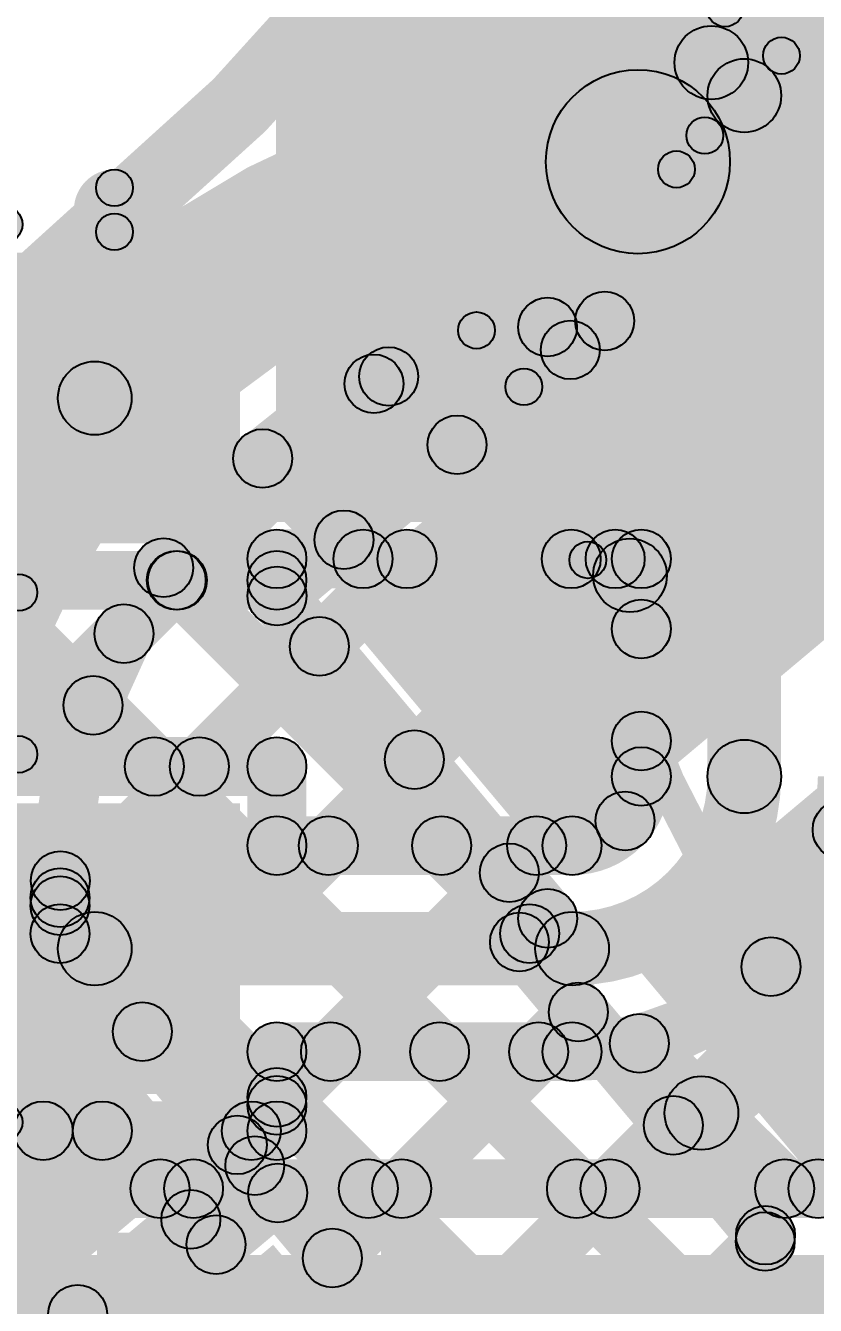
# Model space of a CAD drawing. Header units: millimetres. Extents: x -2.17 to 2.17, y -2.17 to 2.17.
# Drawn here: x 0.6614 to 0.7687, y -0.8525 to -0.6786 of the extents above; entities that cross this region are included whole.
import ezdxf

# ---------------------------------------------------------------- set-up
doc = ezdxf.new("R2010")
doc.units = ezdxf.units.MM
doc.header["$MEASUREMENT"] = 0
for name, color, linetype in [('BottomLayer', 5, 'Continuous'), ('BottomOverlay', 54, 'Continuous'), ('BottomPaste', 16, 'Continuous'), ('BottomSolder', 6, 'Continuous'), ('Mechanical2', 216, 'Continuous'), ('TopLayer', 1, 'Continuous'), ('TopOverlay', 2, 'Continuous'), ('TopPaste', 8, 'Continuous'), ('TopSolder', 216, 'Continuous')]:
    doc.layers.add(name, color=color, linetype=linetype)

# ---------------------------------------------------------------- blocks, each defined once
blk = doc.blocks.new('YS_SBZ9032C03R16_B_31')
at = {"layer": 'BottomLayer'}
blk.add_hatch(color=5, dxfattribs=at).paths.add_polyline_path([(0.1023622, 0.03543305), (0.2125984, 0.03543305), (0.2125984, -0.03543305), (0.1023622, -0.03543305)])
at = {"layer": 'BottomOverlay'}
h = blk.add_hatch(color=54, dxfattribs=at)
edge = h.paths.add_edge_path()
edge.add_arc((0.174266, 0.0445797), 0.0025, 0, 360)
at = {"layer": 'BottomPaste'}
blk.add_hatch(color=16, dxfattribs=at).paths.add_polyline_path([(0.1023622, 0.03543305), (0.2125984, 0.03543305), (0.2125984, -0.03543305), (0.1023622, -0.03543305)])
at = {"layer": 'BottomSolder'}
blk.add_hatch(color=6, dxfattribs=at).paths.add_polyline_path([(0.0983622, 0.03943305), (0.2165984, 0.03943305), (0.2165984, -0.03943305), (0.0983622, -0.03943305)])
at = {"layer": 'BottomOverlay', "const_width": 0.005}
blk.add_lwpolyline([(0.1026374, 0.1477212, -0.1801937058479675), (0.174266, 0.0445797)], format="xyb", dxfattribs=at)
at = {"layer": 'BottomOverlay'}
blk.add_circle((0.174266, 0.0445797), 0.0025, dxfattribs=at)
blk = doc.blocks.new('WS2812B_M____226')
at = {"layer": 'TopLayer'}
for points in [[(-0.09409445, 0.05078745), (-0.03503935, 0.05078745), (-0.03503935, 0.01141735), (-0.09409445, 0.01141735)], [(0.03503945, 0.05078745), (0.09409455, 0.05078745), (0.09409455, 0.01141735), (0.03503945, 0.01141735)], [(-0.09409435, -0.01141725), (-0.03503925, -0.01141725), (-0.03503925, -0.05078735), (-0.09409435, -0.05078735)], [(0.03503945, -0.01141725), (0.09409455, -0.01141725), (0.09409455, -0.05078735), (0.03503945, -0.05078735)]]:
    blk.add_hatch(color=1, dxfattribs=at).paths.add_polyline_path(points)
at = {"layer": 'TopOverlay'}
for points in [[(-0.07, 0.0675), (-0.07, 0.0725), (0.07, 0.0725), (0.07, 0.0675)], [(0.0675, 0.07), (0.0725, 0.07), (0.0725, 0.06), (0.0675, 0.06)]]:
    blk.add_hatch(color=2, dxfattribs=at).paths.add_polyline_path(points)
h = blk.add_hatch(color=2, dxfattribs=at)
edge = h.paths.add_edge_path()
edge.add_arc((0.07, 0.07), 0.0025, 0, 360)
h = blk.add_hatch(color=2, dxfattribs=at)
edge = h.paths.add_edge_path()
edge.add_arc((0.07, 0.07), 0.0025, 0, 360)
h = blk.add_hatch(color=2, dxfattribs=at)
edge = h.paths.add_edge_path()
edge.add_arc((0.07, 0.06), 0.0025, 0, 360)
at = {"layer": 'TopPaste'}
for points in [[(-0.09409445, 0.05078745), (-0.03503935, 0.05078745), (-0.03503935, 0.01141735), (-0.09409445, 0.01141735)], [(0.03503945, 0.05078745), (0.09409455, 0.05078745), (0.09409455, 0.01141735), (0.03503945, 0.01141735)], [(-0.09409435, -0.01141725), (-0.03503925, -0.01141725), (-0.03503925, -0.05078735), (-0.09409435, -0.05078735)], [(0.03503945, -0.01141725), (0.09409455, -0.01141725), (0.09409455, -0.05078735), (0.03503945, -0.05078735)]]:
    blk.add_hatch(color=8, dxfattribs=at).paths.add_polyline_path(points)
at = {"layer": 'TopSolder'}
for points in [[(-0.09809445, 0.05478745), (-0.03103935, 0.05478745), (-0.03103935, 0.00741735), (-0.09809445, 0.00741735)], [(0.03103945, 0.05478745), (0.09809455, 0.05478745), (0.09809455, 0.00741735), (0.03103945, 0.00741735)], [(-0.09809435, -0.00741725), (-0.03103925, -0.00741725), (-0.03103925, -0.05478735), (-0.09809435, -0.05478735)], [(0.03103945, -0.00741725), (0.09809455, -0.00741725), (0.09809455, -0.05478735), (0.03103945, -0.05478735)]]:
    blk.add_hatch(color=216, dxfattribs=at).paths.add_polyline_path(points)
at = {"layer": 'TopOverlay'}
for centre in [(0.07, 0.07), (0.07, 0.07), (0.07, 0.06)]:
    blk.add_circle(centre, 0.0025, dxfattribs=at)
blk = doc.blocks.new('WS2812B_M____227')
at = {"layer": 'TopLayer'}
blk.add_hatch(color=1, dxfattribs=at).paths.add_polyline_path([(-0.09409445, 0.05078745), (-0.03503935, 0.05078745), (-0.03503935, 0.01141735), (-0.09409445, 0.01141735)])
at = {"layer": 'TopOverlay'}
h = blk.add_hatch(color=2, dxfattribs=at)
edge = h.paths.add_edge_path()
edge.add_arc((-0.07, 0.07), 0.0025, 0, 360)
h = blk.add_hatch(color=2, dxfattribs=at)
edge = h.paths.add_edge_path()
edge.add_arc((-0.07, 0.07), 0.0025, 0, 360)
blk.add_hatch(color=2, dxfattribs=at).paths.add_polyline_path([(-0.0725, 0.07), (-0.0675, 0.07), (-0.0675, 0.06), (-0.0725, 0.06)])
h = blk.add_hatch(color=2, dxfattribs=at)
edge = h.paths.add_edge_path()
edge.add_arc((-0.091, 0.061), 0.0025, 0, 360)
h = blk.add_hatch(color=2, dxfattribs=at)
edge = h.paths.add_edge_path()
edge.add_arc((-0.085, 0.061), 0.0025, 0, 360)
h = blk.add_hatch(color=2, dxfattribs=at)
edge = h.paths.add_edge_path()
edge.add_arc((-0.07, 0.06), 0.0025, 0, 360)
at = {"layer": 'TopPaste'}
blk.add_hatch(color=8, dxfattribs=at).paths.add_polyline_path([(-0.09409445, 0.05078745), (-0.03503935, 0.05078745), (-0.03503935, 0.01141735), (-0.09409445, 0.01141735)])
at = {"layer": 'TopSolder'}
blk.add_hatch(color=216, dxfattribs=at).paths.add_polyline_path([(-0.09809445, 0.05478745), (-0.03103935, 0.05478745), (-0.03103935, 0.00741735), (-0.09809445, 0.00741735)])
at = {"layer": 'TopOverlay', "const_width": 0.005}
blk.add_lwpolyline([(-0.085, 0.061, 1), (-0.091, 0.061, 1)], format="xyb", close=True, dxfattribs=at)
at = {"layer": 'TopOverlay'}
for centre in [(-0.07, 0.07), (-0.07, 0.07), (-0.091, 0.061), (-0.085, 0.061), (-0.07, 0.06)]:
    blk.add_circle(centre, 0.0025, dxfattribs=at)
blk = doc.blocks.new('SOT23_3_B_287')
at = {"layer": 'BottomLayer'}
for points in [[(-0.02165995, 0.02657475), (-0.05315605, 0.02657475), (-0.05315605, 0.05807085), (-0.02165995, 0.05807085)], [(0.05314315, 0.02657475), (0.02164705, 0.02657475), (0.02164705, 0.05807085), (0.05314315, 0.05807085)], [(0.01574165, -0.05807095), (-0.01575445, -0.05807095), (-0.01575445, -0.02657485), (0.01574165, -0.02657485)]]:
    blk.add_hatch(color=5, dxfattribs=at).paths.add_polyline_path(points)
at = {"layer": 'BottomOverlay'}
h = blk.add_hatch(color=54, dxfattribs=at)
edge = h.paths.add_edge_path()
edge.add_arc((-0.066, 0.045), 0.0025, 0, 360)
h = blk.add_hatch(color=54, dxfattribs=at)
edge = h.paths.add_edge_path()
edge.add_arc((-0.06, 0.045), 0.0025, 0, 360)
h = blk.add_hatch(color=54, dxfattribs=at)
edge = h.paths.add_edge_path()
edge.add_arc((-0.0110064, 0.032), 0.0025, 0, 360)
for points in [[(0.0109936, 0.0345), (0.0109936, 0.0295), (-0.0110064, 0.0295), (-0.0110064, 0.0345)], [(-0.0585064, -0.029), (-0.0635064, -0.029), (-0.0635064, 0.03), (-0.0585064, 0.03)], [(0.0634936, -0.029), (0.0584936, -0.029), (0.0584936, 0.03), (0.0634936, 0.03)], [(-0.0260064, -0.0265), (-0.0260064, -0.0315), (-0.0610064, -0.0315), (-0.0610064, -0.0265)], [(0.0609936, -0.0265), (0.0609936, -0.0315), (0.0259936, -0.0315), (0.0259936, -0.0265)]]:
    blk.add_hatch(color=54, dxfattribs=at).paths.add_polyline_path(points)
h = blk.add_hatch(color=54, dxfattribs=at)
edge = h.paths.add_edge_path()
edge.add_arc((0.0109936, 0.032), 0.0025, 0, 360)
h = blk.add_hatch(color=54, dxfattribs=at)
edge = h.paths.add_edge_path()
edge.add_arc((-0.0610064, 0.03), 0.0025, 0, 360)
h = blk.add_hatch(color=54, dxfattribs=at)
edge = h.paths.add_edge_path()
edge.add_arc((0.0609936, 0.03), 0.0025, 0, 360)
h = blk.add_hatch(color=54, dxfattribs=at)
edge = h.paths.add_edge_path()
edge.add_arc((-0.0610064, -0.029), 0.0025, 0, 360)
h = blk.add_hatch(color=54, dxfattribs=at)
edge = h.paths.add_edge_path()
edge.add_arc((-0.0610064, -0.029), 0.0025, 0, 360)
h = blk.add_hatch(color=54, dxfattribs=at)
edge = h.paths.add_edge_path()
edge.add_arc((-0.0260064, -0.029), 0.0025, 0, 360)
h = blk.add_hatch(color=54, dxfattribs=at)
edge = h.paths.add_edge_path()
edge.add_arc((0.0259936, -0.029), 0.0025, 0, 360)
h = blk.add_hatch(color=54, dxfattribs=at)
edge = h.paths.add_edge_path()
edge.add_arc((0.0609936, -0.029), 0.0025, 0, 360)
h = blk.add_hatch(color=54, dxfattribs=at)
edge = h.paths.add_edge_path()
edge.add_arc((0.0609936, -0.029), 0.0025, 0, 360)
at = {"layer": 'BottomPaste'}
for points in [[(-0.02165995, 0.02657475), (-0.05315605, 0.02657475), (-0.05315605, 0.05807085), (-0.02165995, 0.05807085)], [(0.05314315, 0.02657475), (0.02164705, 0.02657475), (0.02164705, 0.05807085), (0.05314315, 0.05807085)], [(0.01574165, -0.05807095), (-0.01575445, -0.05807095), (-0.01575445, -0.02657485), (0.01574165, -0.02657485)]]:
    blk.add_hatch(color=16, dxfattribs=at).paths.add_polyline_path(points)
at = {"layer": 'BottomSolder'}
for points in [[(-0.01765995, 0.02257475), (-0.05715605, 0.02257475), (-0.05715605, 0.06207085), (-0.01765995, 0.06207085)], [(0.05714315, 0.02257475), (0.01764705, 0.02257475), (0.01764705, 0.06207085), (0.05714315, 0.06207085)], [(0.01974165, -0.06207095), (-0.01975445, -0.06207095), (-0.01975445, -0.02257485), (0.01974165, -0.02257485)]]:
    blk.add_hatch(color=6, dxfattribs=at).paths.add_polyline_path(points)
at = {"layer": 'BottomOverlay', "const_width": 0.005}
blk.add_lwpolyline([(-0.06, 0.045, 1), (-0.066, 0.045, 1)], format="xyb", close=True, dxfattribs=at)
at = {"layer": 'BottomOverlay'}
for centre in [(-0.066, 0.045), (-0.06, 0.045), (-0.0110064, 0.032), (0.0109936, 0.032), (-0.0610064, 0.03), (0.0609936, 0.03), (-0.0610064, -0.029), (-0.0610064, -0.029), (-0.0260064, -0.029), (0.0259936, -0.029), (0.0609936, -0.029), (0.0609936, -0.029)]:
    blk.add_circle(centre, 0.0025, dxfattribs=at)

msp = doc.modelspace()

# ---------------------------------------------------------------- hatches: boundary and pattern name
at = {"layer": 'BottomLayer'}
for points in [[(0.7435717271247462, -0.8394389271247461), (0.7379148728752538, -0.8337820728752539), (1.290014072875254, -0.2816828728752538), (1.295670927124746, -0.2873397271247462)], [(0.7718560271247461, -0.8394389271247461), (0.7661991728752539, -0.8337820728752539), (1.290014072875254, -0.3099671728752538), (1.295670927124746, -0.3156240271247462)], [(0.7595197, -0.6836105), (0.7495197, -0.6836105), (0.7495197, -0.6178739), (0.7595197, -0.6178739)], [(0.764, -0.7806105), (0.754, -0.7806105), (0.754, -0.6880908), (0.764, -0.6880908)], [(0.634408, -0.7342025), (0.634408, -0.7242025), (0.670752, -0.7242025), (0.670752, -0.7342025)], [(0.6955001, -0.7550436), (0.6955001, -0.7470436), (0.745, -0.7470436), (0.745, -0.7550436)], [(0.6877875271247461, -0.7820859271247461), (0.6821306728752539, -0.7764290728752539), (0.7103445728752539, -0.7482151728752539), (0.7160014271247461, -0.7538720271247461)], [(0.7053237271247461, -0.7928340271247462), (0.6996668728752539, -0.7871771728752539), (0.7386288728752538, -0.7482151728752539), (0.7442857271247462, -0.7538720271247461)], [(0.7043720728752538, -0.7538720271247461), (0.7100289271247462, -0.7482151728752539), (0.7456324271247461, -0.7838186728752539), (0.7399755728752538, -0.7894755271247461)], [(0.7326563728752539, -0.7538720271247461), (0.7383132271247461, -0.7482151728752539), (0.7478284271247462, -0.7577303728752539), (0.7421715728752538, -0.7633872271247462)], [(0.6460039, -0.7579506), (0.6460039, -0.7499506), (0.6955001, -0.7499506), (0.6955001, -0.7579506)], [(0.6507104728752539, -0.7567790271247461), (0.6563673271247461, -0.7511221728752538), (0.6816742271247461, -0.7764290728752539), (0.6760173728752539, -0.7820859271247461)], [(0.6595032271247462, -0.7820859271247461), (0.6538463728752538, -0.7764290728752539), (0.6791532728752538, -0.7511221728752538), (0.6848101271247461, -0.7567790271247461)], [(0.6789947728752539, -0.7567790271247461), (0.6846516271247461, -0.7511221728752538), (0.7207066271247461, -0.7871771728752539), (0.7150497728752538, -0.7928340271247462)], [(0.749, -0.7806105), (0.741, -0.7806105), (0.741, -0.7510436), (0.749, -0.7510436)], [(0.7336080271247462, -0.7928340271247462), (0.7279511728752539, -0.7871771728752539), (0.7421715728752538, -0.7729567728752539), (0.7478284271247462, -0.7786136271247461)], [(0.6460039, -0.7832575), (0.6460039, -0.7752575), (0.6955001, -0.7752575), (0.6955001, -0.7832575)], [(0.6995001, -0.7900056), (0.6915001, -0.7900056), (0.6915001, -0.7792575), (0.6995001, -0.7792575)], [(0.6955001, -0.7940056), (0.6955001, -0.7860056), (0.7356049, -0.7860056), (0.7356049, -0.7940056)], [(0.670752, -0.8090056), (0.670752, -0.7990056), (0.7356049, -0.7990056), (0.7356049, -0.8090056)], [(0.7597936728752539, -0.8092936271247462), (0.7654505271247461, -0.8036367728752538), (0.7955958271247462, -0.8337820728752539), (0.7899389728752538, -0.8394389271247461)], [(0.6983285271247461, -0.8281135271247462), (0.6926716728752539, -0.8224566728752538), (0.6999511728752539, -0.8151771728752538), (0.7056080271247461, -0.8208340271247462)], [(0.6955001, -0.8220056), (0.6955001, -0.8140056), (0.7356049, -0.8140056), (0.7356049, -0.8220056)], [(0.7152874271247461, -0.8394389271247461), (0.7096305728752539, -0.8337820728752539), (0.7282354728752538, -0.8151771728752538), (0.7338923271247462, -0.8208340271247462)], [(0.7147654728752538, -0.8208340271247462), (0.7204223271247462, -0.8151771728752538), (0.7390272271247461, -0.8337820728752539), (0.7333703728752539, -0.8394389271247461)], [(0.7419157728752539, -0.8197000271247461), (0.7475726271247461, -0.8140431728752539), (0.7673115271247462, -0.8337820728752539), (0.7616546728752539, -0.8394389271247461)], [(0.6995001, -0.8287537), (0.6915001, -0.8287537), (0.6915001, -0.8180056), (0.6995001, -0.8180056)], [(0.6948599271247461, -0.8315821271247461), (0.6892030728752538, -0.8259252728752539), (0.6926716728752539, -0.8224566728752538), (0.6983285271247461, -0.8281135271247462)], [(0.6926716728752539, -0.8270245271247462), (0.6983285271247461, -0.8213676728752538), (0.7107429271247462, -0.8337820728752539), (0.7050860728752538, -0.8394389271247461)], [(0.6460039, -0.8327537), (0.6460039, -0.8247537), (0.6955001, -0.8247537), (0.6955001, -0.8327537)], [(0.6587188271247462, -0.8394389271247461), (0.6530619728752538, -0.8337820728752539), (0.6609187728752538, -0.8259252728752539), (0.6665756271247462, -0.8315821271247461)], [(0.6689449728752539, -0.8315821271247461), (0.6746018271247461, -0.8259252728752539), (0.6824586271247461, -0.8337820728752539), (0.6768017728752539, -0.8394389271247461)], [(0.6870031271247461, -0.8394389271247461), (0.6813462728752538, -0.8337820728752539), (0.6892030728752538, -0.8259252728752539), (0.6948599271247461, -0.8315821271247461)], [(0.626, -0.8406105), (0.626, -0.8326105), (1.05, -0.8326105), (1.05, -0.8406105)], [(0.5986851, -0.8556105), (0.5986851, -0.8456105), (1.05, -0.8456105), (1.05, -0.8556105)]]:
    msp.add_hatch(color=5, dxfattribs=at).paths.add_polyline_path(points)
h = msp.add_hatch(color=5, dxfattribs=at)
edge = h.paths.add_edge_path()
edge.add_arc((0.7545197, -0.6836105), 0.005, 0, 360)
h = msp.add_hatch(color=5, dxfattribs=at)
edge = h.paths.add_edge_path()
edge.add_arc((0.7545197, -0.6836105), 0.005, 0, 360)
h = msp.add_hatch(color=5, dxfattribs=at)
edge = h.paths.add_edge_path()
edge.add_arc((0.759, -0.6880908), 0.005, 0, 360)
h = msp.add_hatch(color=5, dxfattribs=at)
edge = h.paths.add_edge_path()
edge.add_arc((0.759, -0.6880908), 0.005, 0, 360)
h = msp.add_hatch(color=5, dxfattribs=at)
edge = h.paths.add_edge_path()
edge.add_arc((0.670752, -0.7292025), 0.005, 0, 360)
h = msp.add_hatch(color=5, dxfattribs=at)
edge = h.paths.add_edge_path()
edge.add_arc((0.6955001, -0.7510436), 0.004, 0, 360)
h = msp.add_hatch(color=5, dxfattribs=at)
edge = h.paths.add_edge_path()
edge.add_arc((0.7072005, -0.7510436), 0.004, 0, 360)
h = msp.add_hatch(color=5, dxfattribs=at)
edge = h.paths.add_edge_path()
edge.add_arc((0.713173, -0.7510436), 0.004, 0, 360)
h = msp.add_hatch(color=5, dxfattribs=at)
edge = h.paths.add_edge_path()
edge.add_arc((0.7354848, -0.7510436), 0.004, 0, 360)
h = msp.add_hatch(color=5, dxfattribs=at)
edge = h.paths.add_edge_path()
edge.add_arc((0.7414573, -0.7510436), 0.004, 0, 360)
h = msp.add_hatch(color=5, dxfattribs=at)
edge = h.paths.add_edge_path()
edge.add_arc((0.745, -0.7510436), 0.004, 0, 360)
h = msp.add_hatch(color=5, dxfattribs=at)
edge = h.paths.add_edge_path()
edge.add_arc((0.745, -0.7510436), 0.004, 0, 360)
h = msp.add_hatch(color=5, dxfattribs=at)
edge = h.paths.add_edge_path()
edge.add_arc((0.6818232, -0.7539506), 0.004, 0, 360)
h = msp.add_hatch(color=5, dxfattribs=at)
edge = h.paths.add_edge_path()
edge.add_arc((0.6819817, -0.7539506), 0.004, 0, 360)
h = msp.add_hatch(color=5, dxfattribs=at)
edge = h.paths.add_edge_path()
edge.add_arc((0.6955001, -0.7539506), 0.004, 0, 360)
h = msp.add_hatch(color=5, dxfattribs=at)
edge = h.paths.add_edge_path()
edge.add_arc((0.745, -0.7605588), 0.004, 0, 360)
h = msp.add_hatch(color=5, dxfattribs=at)
edge = h.paths.add_edge_path()
edge.add_arc((0.745, -0.7757852), 0.004, 0, 360)
h = msp.add_hatch(color=5, dxfattribs=at)
edge = h.paths.add_edge_path()
edge.add_arc((0.6788458, -0.7792575), 0.004, 0, 360)
h = msp.add_hatch(color=5, dxfattribs=at)
edge = h.paths.add_edge_path()
edge.add_arc((0.6849591, -0.7792575), 0.004, 0, 360)
h = msp.add_hatch(color=5, dxfattribs=at)
edge = h.paths.add_edge_path()
edge.add_arc((0.6955001, -0.7792575), 0.004, 0, 360)
h = msp.add_hatch(color=5, dxfattribs=at)
edge = h.paths.add_edge_path()
edge.add_arc((0.6955001, -0.7792575), 0.004, 0, 360)
h = msp.add_hatch(color=5, dxfattribs=at)
edge = h.paths.add_edge_path()
edge.add_arc((0.745, -0.7806105), 0.004, 0, 360)
h = msp.add_hatch(color=5, dxfattribs=at)
edge = h.paths.add_edge_path()
edge.add_arc((0.745, -0.7806105), 0.004, 0, 360)
h = msp.add_hatch(color=5, dxfattribs=at)
edge = h.paths.add_edge_path()
edge.add_arc((0.759, -0.7806105), 0.005, 0, 360)
h = msp.add_hatch(color=5, dxfattribs=at)
edge = h.paths.add_edge_path()
edge.add_arc((0.759, -0.7806105), 0.005, 0, 360)
h = msp.add_hatch(color=5, dxfattribs=at)
edge = h.paths.add_edge_path()
edge.add_arc((0.742804, -0.7866471), 0.004, 0, 360)
h = msp.add_hatch(color=5, dxfattribs=at)
edge = h.paths.add_edge_path()
edge.add_arc((0.7722923, -0.7878511), 0.004, 0, 360)
h = msp.add_hatch(color=5, dxfattribs=at)
edge = h.paths.add_edge_path()
edge.add_arc((0.6955001, -0.7900056), 0.004, 0, 360)
h = msp.add_hatch(color=5, dxfattribs=at)
edge = h.paths.add_edge_path()
edge.add_arc((0.6955001, -0.7900056), 0.004, 0, 360)
h = msp.add_hatch(color=5, dxfattribs=at)
edge = h.paths.add_edge_path()
edge.add_arc((0.7024953, -0.7900056), 0.004, 0, 360)
h = msp.add_hatch(color=5, dxfattribs=at)
edge = h.paths.add_edge_path()
edge.add_arc((0.7178782, -0.7900056), 0.004, 0, 360)
h = msp.add_hatch(color=5, dxfattribs=at)
edge = h.paths.add_edge_path()
edge.add_arc((0.7307796, -0.7900056), 0.004, 0, 360)
h = msp.add_hatch(color=5, dxfattribs=at)
edge = h.paths.add_edge_path()
edge.add_arc((0.7356049, -0.7900056), 0.004, 0, 360)
h = msp.add_hatch(color=5, dxfattribs=at)
edge = h.paths.add_edge_path()
edge.add_arc((0.7356049, -0.7900056), 0.004, 0, 360)
h = msp.add_hatch(color=5, dxfattribs=at)
edge = h.paths.add_edge_path()
edge.add_arc((0.670752, -0.8040056), 0.005, 0, 360)
h = msp.add_hatch(color=5, dxfattribs=at)
edge = h.paths.add_edge_path()
edge.add_arc((0.7356049, -0.8040056), 0.005, 0, 360)
h = msp.add_hatch(color=5, dxfattribs=at)
edge = h.paths.add_edge_path()
edge.add_arc((0.7356049, -0.8040056), 0.005, 0, 360)
h = msp.add_hatch(color=5, dxfattribs=at)
edge = h.paths.add_edge_path()
edge.add_arc((0.7626221, -0.8064652), 0.004, 0, 360)
h = msp.add_hatch(color=5, dxfattribs=at)
edge = h.paths.add_edge_path()
edge.add_arc((0.7447442, -0.8168716), 0.004, 0, 360)
h = msp.add_hatch(color=5, dxfattribs=at)
edge = h.paths.add_edge_path()
edge.add_arc((0.6955001, -0.8180056), 0.004, 0, 360)
h = msp.add_hatch(color=5, dxfattribs=at)
edge = h.paths.add_edge_path()
edge.add_arc((0.6955001, -0.8180056), 0.004, 0, 360)
h = msp.add_hatch(color=5, dxfattribs=at)
edge = h.paths.add_edge_path()
edge.add_arc((0.7027796, -0.8180056), 0.004, 0, 360)
h = msp.add_hatch(color=5, dxfattribs=at)
edge = h.paths.add_edge_path()
edge.add_arc((0.7175939, -0.8180056), 0.004, 0, 360)
h = msp.add_hatch(color=5, dxfattribs=at)
edge = h.paths.add_edge_path()
edge.add_arc((0.7310639, -0.8180056), 0.004, 0, 360)
h = msp.add_hatch(color=5, dxfattribs=at)
edge = h.paths.add_edge_path()
edge.add_arc((0.7356049, -0.8180056), 0.004, 0, 360)
h = msp.add_hatch(color=5, dxfattribs=at)
edge = h.paths.add_edge_path()
edge.add_arc((0.7356049, -0.8180056), 0.004, 0, 360)
h = msp.add_hatch(color=5, dxfattribs=at)
edge = h.paths.add_edge_path()
edge.add_arc((0.6955001, -0.8241961), 0.004, 0, 360)
h = msp.add_hatch(color=5, dxfattribs=at)
edge = h.paths.add_edge_path()
edge.add_arc((0.6955001, -0.8252851), 0.004, 0, 360)
h = msp.add_hatch(color=5, dxfattribs=at)
edge = h.paths.add_edge_path()
edge.add_arc((0.6955001, -0.8252851), 0.004, 0, 360)
h = msp.add_hatch(color=5, dxfattribs=at)
edge = h.paths.add_edge_path()
edge.add_arc((0.6637472, -0.8287537), 0.004, 0, 360)
h = msp.add_hatch(color=5, dxfattribs=at)
edge = h.paths.add_edge_path()
edge.add_arc((0.6717734, -0.8287537), 0.004, 0, 360)
h = msp.add_hatch(color=5, dxfattribs=at)
edge = h.paths.add_edge_path()
edge.add_arc((0.6920315, -0.8287537), 0.004, 0, 360)
h = msp.add_hatch(color=5, dxfattribs=at)
edge = h.paths.add_edge_path()
edge.add_arc((0.6920315, -0.8287537), 0.004, 0, 360)
h = msp.add_hatch(color=5, dxfattribs=at)
edge = h.paths.add_edge_path()
edge.add_arc((0.6955001, -0.8287537), 0.004, 0, 360)
h = msp.add_hatch(color=5, dxfattribs=at)
edge = h.paths.add_edge_path()
edge.add_arc((0.6955001, -0.8287537), 0.004, 0, 360)
h = msp.add_hatch(color=5, dxfattribs=at)
edge = h.paths.add_edge_path()
edge.add_arc((0.6796302, -0.8366105), 0.004, 0, 360)
h = msp.add_hatch(color=5, dxfattribs=at)
edge = h.paths.add_edge_path()
edge.add_arc((0.6841747, -0.8366105), 0.004, 0, 360)
h = msp.add_hatch(color=5, dxfattribs=at)
edge = h.paths.add_edge_path()
edge.add_arc((0.7079145, -0.8366105), 0.004, 0, 360)
h = msp.add_hatch(color=5, dxfattribs=at)
edge = h.paths.add_edge_path()
edge.add_arc((0.712459, -0.8366105), 0.004, 0, 360)
h = msp.add_hatch(color=5, dxfattribs=at)
edge = h.paths.add_edge_path()
edge.add_arc((0.7361988, -0.8366105), 0.004, 0, 360)
h = msp.add_hatch(color=5, dxfattribs=at)
edge = h.paths.add_edge_path()
edge.add_arc((0.7407433, -0.8366105), 0.004, 0, 360)
h = msp.add_hatch(color=5, dxfattribs=at)
edge = h.paths.add_edge_path()
edge.add_arc((0.7644831, -0.8366105), 0.004, 0, 360)
h = msp.add_hatch(color=5, dxfattribs=at)
edge = h.paths.add_edge_path()
edge.add_arc((0.7690276, -0.8366105), 0.004, 0, 360)
at = {"layer": 'TopLayer'}
h = msp.add_hatch(color=1, dxfattribs=at)
edge = h.paths.add_edge_path()
edge.add_arc((0.7445466, -0.6970794), 0.0125, 0, 360)
h = msp.add_hatch(color=1, dxfattribs=at)
edge = h.paths.add_edge_path()
edge.add_arc((0.7445466, -0.6970794), 0.0125, 0, 360)
for points in [[(0.7445466, -0.7095794), (0.7445466, -0.6845794), (0.7896714, -0.6845794), (0.7896714, -0.7095794)], [(0.6980878517520748, -0.7591369766704619), (0.6929455482479252, -0.7530086233295381), (0.7374745482479252, -0.7156443233295381), (0.7426168517520748, -0.7217726766704619)], [(0.7294387728752538, -0.7223741271247461), (0.7350956271247462, -0.7167172728752539), (0.7381894271247461, -0.7198110728752538), (0.7325325728752539, -0.7254679271247462)], [(0.7078635728752538, -0.7290832271247462), (0.7135204271247462, -0.7234263728752539), (0.7228099271247461, -0.7327158728752539), (0.7171530728752539, -0.7383727271247461)], [(0.6775477271247461, -0.7640414271247461), (0.6718908728752538, -0.7583845728752538), (0.7058517728752538, -0.7244236728752539), (0.7115086271247462, -0.7300805271247461)], [(0.7443203847742643, -0.7582087812224273), (0.7426176152257357, -0.7483548187775727), (0.8364715152257357, -0.7321368187775728), (0.8381742847742644, -0.7419907812224272)], [(0.6907255728752538, -0.7402253271247461), (0.6963824271247462, -0.7345684728752538), (0.7074328271247461, -0.7456188728752539), (0.7017759728752538, -0.7512757271247461)], [(0.6772845728752539, -0.7550686271247461), (0.6829414271247461, -0.7494117728752538), (0.7326577271247462, -0.7991280728752539), (0.7270008728752538, -0.8047849271247461)], [(0.6924525244081203, -0.7586439530374773), (0.6985808755918796, -0.7535016469625226), (0.7353513755918796, -0.7973229469625226), (0.7292230244081204, -0.8024652530374774)], [(0.6688750271247461, -0.8009984271247461), (0.6632181728752539, -0.7953415728752539), (0.6984494728752538, -0.7601102728752539), (0.7041063271247462, -0.7657671271247461)], [(0.6676985728752538, -0.7737669271247462), (0.6733554271247462, -0.7681100728752539), (0.7621570271247461, -0.8569116728752538), (0.7565001728752538, -0.8625685271247462)], [(0.6800452271247461, -0.8181125271247461), (0.6743883728752539, -0.8124556728752539), (0.7113543728752538, -0.7754896728752538), (0.7170112271247462, -0.7811465271247462)], [(0.6929501271247461, -0.8334919271247462), (0.6872932728752539, -0.8278350728752538), (0.7242592728752538, -0.7908690728752539), (0.7299161271247462, -0.7965259271247461)], [(0.6632519728752538, -0.7976046271247461), (0.6689088271247462, -0.7919477728752539), (0.7537953271247462, -0.8768342728752538), (0.7481384728752538, -0.8824911271247461)], [(0.6700466, -0.8019719), (0.6620466, -0.8019719), (0.6620466, -0.7970794), (0.6700466, -0.7970794)], [(0.7310281882733513, -0.8061722460250746), (0.7258858117266487, -0.8000439539749253), (0.7297160117266487, -0.7968299539749254), (0.7348583882733513, -0.8029582460250746)], [(0.7563875403486582, -0.8301714202854753), (0.7499596596513418, -0.8225109797145247), (0.7802394596513419, -0.7971031797145246), (0.7866673403486582, -0.8047636202854753)], [(0.6629824231736007, -0.804543051566236), (0.6691107768263993, -0.7994007484337641), (0.6955630768263993, -0.8309253484337641), (0.6894347231736007, -0.8360676515662359)], [(0.7253928183782271, -0.8056792458513257), (0.7315211816217729, -0.8005369541486743), (0.7649467816217729, -0.8403721541486742), (0.7588184183782272, -0.8455144458513258)], [(0.7058550271247461, -0.8488713271247461), (0.7001981728752539, -0.8432144728752539), (0.7336150728752538, -0.8097975728752539), (0.7392719271247461, -0.8154544271247461)], [(0.7187599271247461, -0.8642507271247462), (0.7131030728752539, -0.8585938728752539), (0.7465198728752539, -0.8251770728752539), (0.7521767271247461, -0.8308339271247461)], [(0.6508617517311664, -0.8736558766880061), (0.6457194482688335, -0.8675275233119939), (0.6899277482688335, -0.8304323233119939), (0.6950700517311664, -0.836560676688006)], [(0.658548452838851, -0.8735169757585471), (0.653406147161149, -0.8673886242414528), (0.693035347161149, -0.8341357242414528), (0.698177652838851, -0.8402640757585471)], [(0.6925423244762177, -0.8397710531186323), (0.6986706755237824, -0.8346287468813676), (0.7355475755237824, -0.8785768468813676), (0.7294192244762177, -0.8837191531186324)], [(0.6809800728752539, -0.8436170271247462), (0.6866369271247461, -0.8379601728752538), (0.6900685271247461, -0.8413917728752539), (0.6844116728752538, -0.8470486271247462)], [(0.7316648271247461, -0.8796301271247462), (0.7260079728752539, -0.8739732728752538), (0.7590132728752539, -0.8409679728752538), (0.7646701271247461, -0.8466248271247462)], [(0.6656006728752538, -0.8565219271247462), (0.6712575271247462, -0.8508650728752538), (0.6746891271247462, -0.8542966728752539), (0.6690322728752539, -0.8599535271247462)]]:
    msp.add_hatch(color=1, dxfattribs=at).paths.add_polyline_path(points)
h = msp.add_hatch(color=1, dxfattribs=at)
edge = h.paths.add_edge_path()
edge.add_arc((0.7400457, -0.7187085), 0.004, 0, 360)
h = msp.add_hatch(color=1, dxfattribs=at)
edge = h.paths.add_edge_path()
edge.add_arc((0.7400457, -0.7187085), 0.004, 0, 360)
h = msp.add_hatch(color=1, dxfattribs=at)
edge = h.paths.add_edge_path()
edge.add_arc((0.7322672, -0.7195457), 0.004, 0, 360)
h = msp.add_hatch(color=1, dxfattribs=at)
edge = h.paths.add_edge_path()
edge.add_arc((0.735361, -0.7226395), 0.004, 0, 360)
h = msp.add_hatch(color=1, dxfattribs=at)
edge = h.paths.add_edge_path()
edge.add_arc((0.7086802, -0.7272521), 0.004, 0, 360)
h = msp.add_hatch(color=1, dxfattribs=at)
edge = h.paths.add_edge_path()
edge.add_arc((0.710692, -0.7262548), 0.004, 0, 360)
h = msp.add_hatch(color=1, dxfattribs=at)
edge = h.paths.add_edge_path()
edge.add_arc((0.7199815, -0.7355443), 0.004, 0, 360)
h = msp.add_hatch(color=1, dxfattribs=at)
edge = h.paths.add_edge_path()
edge.add_arc((0.693554, -0.7373969), 0.004, 0, 360)
h = msp.add_hatch(color=1, dxfattribs=at)
edge = h.paths.add_edge_path()
edge.add_arc((0.7046044, -0.7484473), 0.004, 0, 360)
h = msp.add_hatch(color=1, dxfattribs=at)
edge = h.paths.add_edge_path()
edge.add_arc((0.680113, -0.7522402), 0.004, 0, 360)
h = msp.add_hatch(color=1, dxfattribs=at)
edge = h.paths.add_edge_path()
edge.add_arc((0.743469, -0.7532818), 0.005, 0, 360)
h = msp.add_hatch(color=1, dxfattribs=at)
edge = h.paths.add_edge_path()
edge.add_arc((0.6955167, -0.7560728), 0.004, 0, 360)
h = msp.add_hatch(color=1, dxfattribs=at)
edge = h.paths.add_edge_path()
edge.add_arc((0.6955167, -0.7560728), 0.004, 0, 360)
h = msp.add_hatch(color=1, dxfattribs=at)
edge = h.paths.add_edge_path()
edge.add_arc((0.6747193, -0.761213), 0.004, 0, 360)
h = msp.add_hatch(color=1, dxfattribs=at)
edge = h.paths.add_edge_path()
edge.add_arc((0.7012779, -0.7629387), 0.004, 0, 360)
h = msp.add_hatch(color=1, dxfattribs=at)
edge = h.paths.add_edge_path()
edge.add_arc((0.670527, -0.7709385), 0.004, 0, 360)
h = msp.add_hatch(color=1, dxfattribs=at)
edge = h.paths.add_edge_path()
edge.add_arc((0.7141828, -0.7783181), 0.004, 0, 360)
h = msp.add_hatch(color=1, dxfattribs=at)
edge = h.paths.add_edge_path()
edge.add_arc((0.6660804, -0.7947762), 0.004, 0, 360)
h = msp.add_hatch(color=1, dxfattribs=at)
edge = h.paths.add_edge_path()
edge.add_arc((0.7270877, -0.7936975), 0.004, 0, 360)
h = msp.add_hatch(color=1, dxfattribs=at)
edge = h.paths.add_edge_path()
edge.add_arc((0.6660466, -0.7970794), 0.004, 0, 360)
h = msp.add_hatch(color=1, dxfattribs=at)
edge = h.paths.add_edge_path()
edge.add_arc((0.6660466, -0.7970794), 0.004, 0, 360)
h = msp.add_hatch(color=1, dxfattribs=at)
edge = h.paths.add_edge_path()
edge.add_arc((0.6660466, -0.79817), 0.004, 0, 360)
h = msp.add_hatch(color=1, dxfattribs=at)
edge = h.paths.add_edge_path()
edge.add_arc((0.7322872, -0.7998941), 0.004, 0, 360)
h = msp.add_hatch(color=1, dxfattribs=at)
edge = h.paths.add_edge_path()
edge.add_arc((0.7322872, -0.7998941), 0.004, 0, 360)
h = msp.add_hatch(color=1, dxfattribs=at)
edge = h.paths.add_edge_path()
edge.add_arc((0.6660466, -0.8019719), 0.004, 0, 360)
h = msp.add_hatch(color=1, dxfattribs=at)
edge = h.paths.add_edge_path()
edge.add_arc((0.6660466, -0.8019719), 0.004, 0, 360)
h = msp.add_hatch(color=1, dxfattribs=at)
edge = h.paths.add_edge_path()
edge.add_arc((0.7298293, -0.8019565), 0.004, 0, 360)
h = msp.add_hatch(color=1, dxfattribs=at)
edge = h.paths.add_edge_path()
edge.add_arc((0.728457, -0.8031081), 0.004, 0, 360)
h = msp.add_hatch(color=1, dxfattribs=at)
edge = h.paths.add_edge_path()
edge.add_arc((0.728457, -0.8031081), 0.004, 0, 360)
h = msp.add_hatch(color=1, dxfattribs=at)
edge = h.paths.add_edge_path()
edge.add_arc((0.7364435, -0.812626), 0.004, 0, 360)
h = msp.add_hatch(color=1, dxfattribs=at)
edge = h.paths.add_edge_path()
edge.add_arc((0.6772168, -0.8152841), 0.004, 0, 360)
h = msp.add_hatch(color=1, dxfattribs=at)
edge = h.paths.add_edge_path()
edge.add_arc((0.7531736, -0.8263412), 0.005, 0, 360)
h = msp.add_hatch(color=1, dxfattribs=at)
edge = h.paths.add_edge_path()
edge.add_arc((0.7493483, -0.8280055), 0.004, 0, 360)
h = msp.add_hatch(color=1, dxfattribs=at)
edge = h.paths.add_edge_path()
edge.add_arc((0.6901217, -0.8306635), 0.004, 0, 360)
h = msp.add_hatch(color=1, dxfattribs=at)
edge = h.paths.add_edge_path()
edge.add_arc((0.6924989, -0.8334965), 0.004, 0, 360)
h = msp.add_hatch(color=1, dxfattribs=at)
edge = h.paths.add_edge_path()
edge.add_arc((0.6924989, -0.8334965), 0.004, 0, 360)
h = msp.add_hatch(color=1, dxfattribs=at)
edge = h.paths.add_edge_path()
edge.add_arc((0.6956065, -0.8371999), 0.004, 0, 360)
h = msp.add_hatch(color=1, dxfattribs=at)
edge = h.paths.add_edge_path()
edge.add_arc((0.6956065, -0.8371999), 0.004, 0, 360)
h = msp.add_hatch(color=1, dxfattribs=at)
edge = h.paths.add_edge_path()
edge.add_arc((0.6838085, -0.8407886), 0.004, 0, 360)
h = msp.add_hatch(color=1, dxfattribs=at)
edge = h.paths.add_edge_path()
edge.add_arc((0.7618417, -0.8437964), 0.004, 0, 360)
h = msp.add_hatch(color=1, dxfattribs=at)
edge = h.paths.add_edge_path()
edge.add_arc((0.7618826, -0.8429433), 0.004, 0, 360)
h = msp.add_hatch(color=1, dxfattribs=at)
edge = h.paths.add_edge_path()
edge.add_arc((0.7618826, -0.8429433), 0.004, 0, 360)
h = msp.add_hatch(color=1, dxfattribs=at)
edge = h.paths.add_edge_path()
edge.add_arc((0.6872401, -0.8442202), 0.004, 0, 360)
h = msp.add_hatch(color=1, dxfattribs=at)
edge = h.paths.add_edge_path()
edge.add_arc((0.7030266, -0.8460429), 0.004, 0, 360)
h = msp.add_hatch(color=1, dxfattribs=at)
edge = h.paths.add_edge_path()
edge.add_arc((0.6684291, -0.8536935), 0.004, 0, 360)

# ---------------------------------------------------------------- linework, layer by layer
at = {"layer": 'BottomLayer'}
for points, const_width in [([(0.7545197, -0.6836105, -0.4142135623730951), (0.759, -0.6880908)], 0.01), ([(0.759, -0.7806105, -0.4142135623730951), (0.7356049, -0.8040056)], 0.01), ([(0.773, -0.7806105, -0.4142135623730951), (0.7356049, -0.8180056)], 0.008), ([(0.745, -0.7806105, -0.4142135623730951), (0.7356049, -0.7900056)], 0.008)]:
    msp.add_lwpolyline(points, format="xyb", dxfattribs=dict(at, const_width=const_width))
for centre, radius in [((0.7545197, -0.6836105), 0.005), ((0.7545197, -0.6836105), 0.005), ((0.759, -0.6880908), 0.005), ((0.759, -0.6880908), 0.005), ((0.670752, -0.7292025), 0.005), ((0.6955001, -0.7510436), 0.004), ((0.7072005, -0.7510436), 0.004), ((0.713173, -0.7510436), 0.004), ((0.7354848, -0.7510436), 0.004), ((0.7414573, -0.7510436), 0.004), ((0.745, -0.7510436), 0.004), ((0.745, -0.7510436), 0.004), ((0.6818232, -0.7539506), 0.004), ((0.6819817, -0.7539506), 0.004), ((0.6955001, -0.7539506), 0.004), ((0.745, -0.7605588), 0.004), ((0.745, -0.7757852), 0.004), ((0.6788458, -0.7792575), 0.004), ((0.6849591, -0.7792575), 0.004), ((0.6955001, -0.7792575), 0.004), ((0.6955001, -0.7792575), 0.004), ((0.745, -0.7806105), 0.004), ((0.745, -0.7806105), 0.004), ((0.759, -0.7806105), 0.005), ((0.759, -0.7806105), 0.005), ((0.742804, -0.7866471), 0.004), ((0.7722923, -0.7878511), 0.004), ((0.6955001, -0.7900056), 0.004), ((0.6955001, -0.7900056), 0.004), ((0.7024953, -0.7900056), 0.004), ((0.7178782, -0.7900056), 0.004), ((0.7307796, -0.7900056), 0.004), ((0.7356049, -0.7900056), 0.004), ((0.7356049, -0.7900056), 0.004), ((0.670752, -0.8040056), 0.005), ((0.7356049, -0.8040056), 0.005), ((0.7356049, -0.8040056), 0.005), ((0.7626221, -0.8064652), 0.004), ((0.7447442, -0.8168716), 0.004), ((0.6955001, -0.8180056), 0.004), ((0.6955001, -0.8180056), 0.004), ((0.7027796, -0.8180056), 0.004), ((0.7175939, -0.8180056), 0.004), ((0.7310639, -0.8180056), 0.004), ((0.7356049, -0.8180056), 0.004), ((0.7356049, -0.8180056), 0.004), ((0.6955001, -0.8241961), 0.004), ((0.6955001, -0.8252851), 0.004), ((0.6955001, -0.8252851), 0.004), ((0.6637472, -0.8287537), 0.004), ((0.6717734, -0.8287537), 0.004), ((0.6920315, -0.8287537), 0.004), ((0.6920315, -0.8287537), 0.004), ((0.6955001, -0.8287537), 0.004), ((0.6955001, -0.8287537), 0.004), ((0.6796302, -0.8366105), 0.004), ((0.6841747, -0.8366105), 0.004), ((0.7079145, -0.8366105), 0.004), ((0.712459, -0.8366105), 0.004), ((0.7361988, -0.8366105), 0.004), ((0.7407433, -0.8366105), 0.004), ((0.7644831, -0.8366105), 0.004), ((0.7690276, -0.8366105), 0.004)]:
    msp.add_circle(centre, radius, dxfattribs=at)
at = {"layer": 'Mechanical2', "const_width": 0.01}
for points in [[(2.1653543, 0.001, 1), (-2.1653543, 0.001, 1)], [(2.081354, -0.01, 1), (-2.049354, -0.01, 1)], [(1.8405512, 0.001, 1), (-1.8405512, 0.001, 1)], [(1.6437008, 0.001, 1), (-1.6437008, 0.001, 1)], [(1.503937, 0, 1), (-1.503937, 0, 1)], [(1.3070866, 0.001, 1), (-1.3070866, 0.001, 1)], [(1.1732283, 0.001, 1), (-1.1732283, 0.001, 1)], [(0.976378, 0.001, 1), (-0.976378, 0.001, 1)], [(0.8425197, 0.001, 1), (-0.8425197, 0.001, 1)]]:
    msp.add_lwpolyline(points, format="xyb", close=True, dxfattribs=at)
at = {"layer": 'TopLayer'}
for points, const_width in [([(0.7896714, -0.6970794, -0.4142135623730951), (0.7501084, -0.6575164)], 0.025), ([(0.6445466, -0.7970794, -0.4142135623730951), (0.7445466, -0.6970794)], 0.025), ([(0.6660466, -0.7970794, -0.3975090691231158), (0.7400457, -0.7187085)], 0.008), ([(0.7834534, -0.8396105, -0.4142135623730951), (0.6834534, -0.9396105)], 0.025), ([(0.7618826, -0.8429433, -0.3827644455247542), (0.6886374, -0.9179391)], 0.008)]:
    msp.add_lwpolyline(points, format="xyb", dxfattribs=dict(at, const_width=const_width))
for centre, radius in [((0.7445466, -0.6970794), 0.0125), ((0.7445466, -0.6970794), 0.0125), ((0.7400457, -0.7187085), 0.004), ((0.7400457, -0.7187085), 0.004), ((0.7322672, -0.7195457), 0.004), ((0.735361, -0.7226395), 0.004), ((0.7086802, -0.7272521), 0.004), ((0.710692, -0.7262548), 0.004), ((0.7199815, -0.7355443), 0.004), ((0.693554, -0.7373969), 0.004), ((0.7046044, -0.7484473), 0.004), ((0.680113, -0.7522402), 0.004), ((0.743469, -0.7532818), 0.005), ((0.6955167, -0.7560728), 0.004), ((0.6955167, -0.7560728), 0.004), ((0.6747193, -0.761213), 0.004), ((0.7012779, -0.7629387), 0.004), ((0.670527, -0.7709385), 0.004), ((0.7141828, -0.7783181), 0.004), ((0.6660804, -0.7947762), 0.004), ((0.7270877, -0.7936975), 0.004), ((0.6660466, -0.7970794), 0.004), ((0.6660466, -0.7970794), 0.004), ((0.6660466, -0.79817), 0.004), ((0.7322872, -0.7998941), 0.004), ((0.7322872, -0.7998941), 0.004), ((0.6660466, -0.8019719), 0.004), ((0.6660466, -0.8019719), 0.004), ((0.7298293, -0.8019565), 0.004), ((0.728457, -0.8031081), 0.004), ((0.728457, -0.8031081), 0.004), ((0.7364435, -0.812626), 0.004), ((0.6772168, -0.8152841), 0.004), ((0.7531736, -0.8263412), 0.005), ((0.7493483, -0.8280055), 0.004), ((0.6901217, -0.8306635), 0.004), ((0.6924989, -0.8334965), 0.004), ((0.6924989, -0.8334965), 0.004), ((0.6956065, -0.8371999), 0.004), ((0.6956065, -0.8371999), 0.004), ((0.6838085, -0.8407886), 0.004), ((0.7618417, -0.8437964), 0.004), ((0.7618826, -0.8429433), 0.004), ((0.7618826, -0.8429433), 0.004), ((0.6872401, -0.8442202), 0.004), ((0.7030266, -0.8460429), 0.004), ((0.6684291, -0.8536935), 0.004)]:
    msp.add_circle(centre, radius, dxfattribs=at)

# ---------------------------------------------------------------- block references
for name, p, rotation in [('YS_SBZ9032C03R16_B_31', (0.912, -0.7066105), 180), ('WS2812B_M____227', (0.855, -0.6676105), 50), ('SOT23_3_B_287', (0.6284292, -0.7666105), 270), ('WS2812B_M____226', (0.714, -0.8186105), 40)]:
    msp.add_blockref(name, p, dxfattribs=dict(rotation=rotation))

# ---------------------------------------------------------------- texts
at = {"layer": 'BottomOverlay', "text_generation_flag": 2}
msp.add_text('L10', height=0.04, dxfattribs=at).set_placement((0.719, -0.8826105))

doc.saveas('drawing.dxf')
